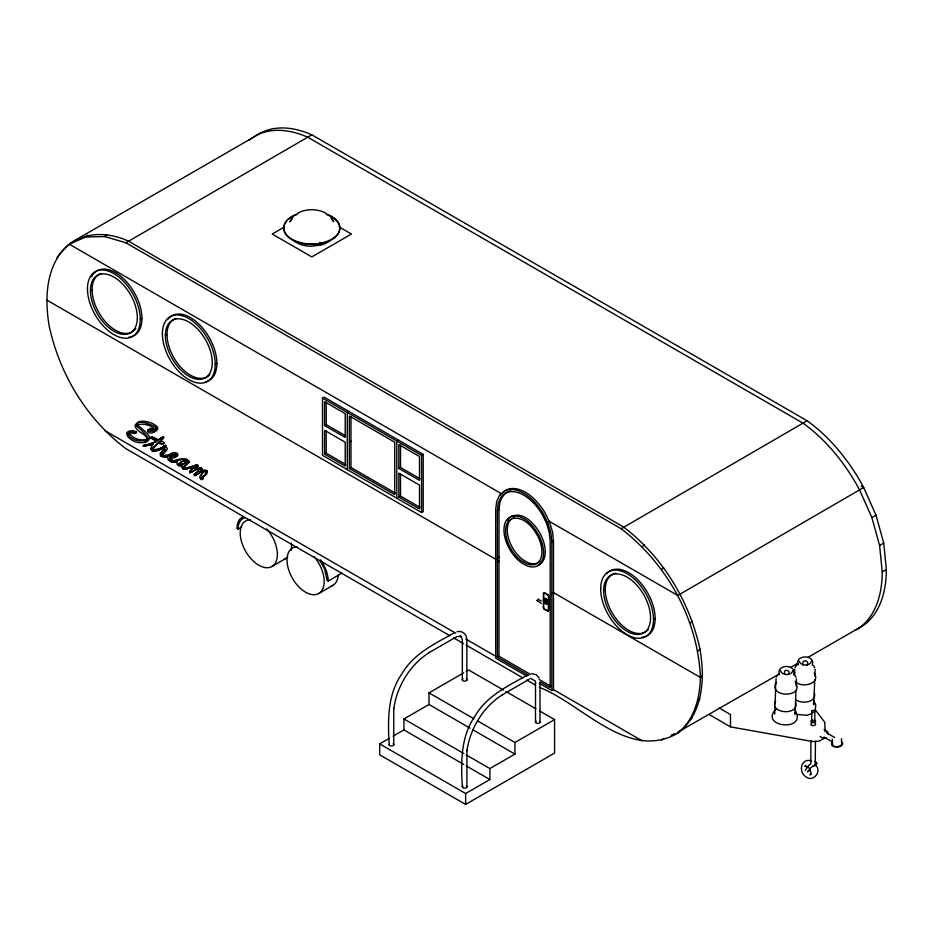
<?xml version="1.0" encoding="UTF-8"?>
<svg xmlns="http://www.w3.org/2000/svg" width="933" height="933" viewBox="0 0 933 933"><rect width="100%" height="100%" fill="white"/><g stroke="black" fill="none" stroke-linecap="round" stroke-linejoin="round"><path stroke-width="1.4" d="M823.886 738.423L819.314 741.059L812.935 741.572L730.481 726.877L730.516 714.561L719.273 708.03M810.87 740.359L810.87 763.882L809.168 764.862L805.249 770.366M811.733 721.396L811.757 711.331M814.812 721.197L814.836 711.133M824.982 731.565L824.842 722.399L815.314 709.873M815.244 764.314L815.454 741.327M774.693 714.118L774.996 706.293M775.078 704.17L775.72 687.493M775.79 685.708L776.058 678.664M784.595 673.673C783.102 667.305 792.187 671.352 788.047 674.279M793.586 674.792C797.412 663.946 775.801 663.573 779.312 674.664L779.498 673.556M794.531 674.746L794.753 669.113M795.989 690.443L795.068 714.293L794.648 712.695M796.164 685.883L796.444 678.839M803.243 665.276C800.199 659.304 810.392 659.433 807.022 665.299M812.27 665.241C816.107 654.395 794.496 654.021 797.995 665.112L798.193 664.004M814.731 679.504L813.763 704.742L813.343 703.144M814.859 676.332L815.127 669.288M242.662 516.859L239.513 519.413L237.542 523.355L236.865 528.335L238.02 529.081C237.868 524.276 240.201 518.701 245.321 517.547M827.991 734.049L827.664 731.764L824.049 729.524M815.232 764.477L814.661 765.631L812.795 765.876M449.776 635.676L125.897 448.68C86.629 418.894 59.689 374.355 49.274 326.363C44.154 297.149 45.834 261.788 71.491 242.323L255.257 136.23A126.958 73.299 60 0 1 311.82 134.819L807.103 420.76A126.958 73.299 60 0 1 863.678 487.493L876.017 515.214L883.726 543.076L886.35 569.457A126.958 73.299 60 0 1 857.847 628.76M539.262 687.329C582.064 703.599 627.909 761.655 677.743 733.21C694.467 719.693 699.82 698.047 700.415 677.44C697.977 619.36 666.967 563.975 621.18 528.743L125.897 242.79L104.823 236.55L85.591 237.029L69.322 244.213L501.767 493.884L500.123 494.84M677.743 733.21C703.389 713.745 705.08 678.396 699.96 649.181C689.545 601.19 662.605 556.651 623.337 526.865L128.054 240.912C101.65 229.215 73.905 232.935 56.983 257.671M528.801 675.375L497.359 657.217L497.359 510.561L498.269 503.074L500.904 497.242L505.103 493.347A37.332 21.552 60 0 1 542.435 514.899L546.633 523.635L549.269 532.51L550.19 541.058L550.19 687.726L540.125 681.906M530.457 674.419L499.003 656.272L499.003 509.605L499.925 502.117L502.56 496.286L506.747 492.391A37.332 21.552 60 0 1 510.759 490.91M393.749 708.614C397.096 686.058 410.077 664.483 429.577 652.354M466.908 750.843C470.255 728.3 483.236 706.713 502.735 694.584M792.747 670.815C791.511 675.982 781.854 675.655 780.455 670.71M811.43 661.264C810.206 666.43 800.537 666.104 799.138 661.159M815.279 710.176L815.745 704.753L813.949 701.068M171.264 456.937L169.386 459.001L171.532 462.185L168.103 459.946L167.683 457.077L162.948 457.018L160.511 455.91L160.138 453.193L164.395 449.729L162.424 448.866C149.653 454.243 150.131 449.799 161.561 448.19M148.312 438.428C142.224 443.362 131.32 440.504 127.856 433.938L129.302 432.527L134.702 433.518L136.521 432.399L133.699 430.684L129.151 431.046A3.755 2.169 60 0 0 128.427 432.655M146.563 439.431C140.603 440.971 132.288 438.708 129.512 432.982L129.664 432.282M148.872 429.612L150.528 428.305L153.28 428.888L148.72 430.101C147.88 431.804 153.269 431.233 154.458 430.661L155.17 429.681C151.251 424.585 142.178 423.104 136.288 424.97L136.031 425.74C143.915 432.119 158.004 444.411 137.419 442.464A30.696 17.727 60 0 1 131.891 440.096L128.054 437.006L126.865 434.486A3.755 2.169 60 0 1 127.494 432.002L132.043 431.641L134.702 433.518M161.491 453.426L162.669 451.106L164.861 449.578M186.647 462.033C182.471 466.733 172.792 466.08 183.02 460.949M184.396 463.409L180.466 464.342L180.792 462.395M187.206 461.403L186.938 459.946M144.37 442.055C157.63 438.743 141.419 429.157 137.676 424.795L137.932 424.014M156.487 441.636C149.91 443.513 132.661 448.925 152.802 444.458L150.481 448.843L152.441 451.222L151.729 449.006L158.493 442.429C161.187 446.231 167.835 442.627 160.826 441.076L159.181 442.02L162.715 444.271M154.26 450.103L153.385 448.062L158.353 443.023M143.285 445.741L145.012 444.575M198.088 465.999L194.624 469.439L198.088 465.999L196.595 464.774C189.294 467.095 172.138 472.331 194.227 467.118L189.947 470.943L189.935 472.821L196.618 469.206M160.873 437.939L161.98 438.125L161.922 439.221L159.181 442.02M143.367 445.519L150.05 444.586L156.324 441.414L150.26 437.659L157.094 440.819L163.275 436.796L163.567 438.265L160.826 441.076M841.333 741.28C847.409 748.511 827.174 749.374 832.621 741.653M185.585 468.179C183.556 471.002 180.139 467.176 182.635 465.182C179.987 467.678 175.427 465.194 177.305 461.73C160.546 465.007 187.405 453.963 188.058 461.229L186.402 462.173C183.976 455.572 176.022 463.304 171.299 461.648M175.346 457.03L177.888 455.747C178.273 450.126 169.13 453.03 167.882 456.517C151.601 456.738 171.007 452.89 163.776 447.758L165.817 445.916L165.456 445.321L157.875 450.021L152.277 450.662M163.776 447.758L165.817 445.916M165.421 446.802C171.345 449.764 161.094 452.937 163.392 455.059C158.482 458.138 166.82 453.24 169.526 455.572L170.669 454.114M161.502 456.26L163.263 455.094M161.351 447.49L165.456 445.321M201.411 475.608L201.843 474.839M188.058 461.229L189.457 461.847L182.88 467.795L183.929 469.136M189.457 461.847L182.88 467.795M776.338 677.078L777.725 674.909M795.033 667.527L796.409 665.369M776.174 682.35C767.369 697.919 804.981 698.106 795.487 682.513M775.685 700.893C768.547 713.593 799.126 716.182 795.721 702.642M793.82 674.407L794.858 672.798M194.624 469.439L199.464 468.529L200.653 470.36L199.779 472.028C206.916 466.675 211.126 473.311 202.344 477.078L203.476 478.524L201.586 479.62L199.697 477.894L200.198 475.783L203.965 471.76L199.767 472.833L195.149 475.69L194.052 474.675C196.945 472.763 202.309 466.663 194.962 470.162M169.806 457.263C170.238 455.561 175.124 452.517 174.972 455.607L169.806 457.263L173.561 454.079M136.953 423.419C141.035 416.783 167.66 426.976 153.595 432.061M807.616 772.116L810.847 767.556L815.815 764.687M815.477 765.631L817.04 763.427L815.337 761.293L814.789 761.608M293.067 216.794L289.895 221.797L292.157 218.649M201.435 471.072L202.298 469.404L201.108 467.573L196.28 468.494M201.586 479.62L200.7 478.023C207.079 475.538 207.744 468.273 199.779 472.028M146.668 439.385L147.251 438.288C144.557 433.005 136.183 432.014 135.063 425.67C137.699 418.695 148.23 423.804 153.082 425.716C162.937 429.915 146.936 437.402 147.636 429.751L150.271 429.145L151.636 429.845M185.002 462.978L185.282 460.902L181.364 461.905M171.042 458.045L172.803 461.159M841.438 744.907L838.977 746.423L835.397 746.587M193.271 468.366L189.399 471.946M501.114 494.49L505.569 490.35A39.687 22.917 60 0 1 545.269 513.267L549.724 522.562L552.534 531.997L553.491 540.93L553.491 689.627L642.254 740.872M85.591 237.029L87.749 235.151M104.823 236.55L106.98 234.661M125.897 242.79L311.82 134.819M621.18 528.743L807.103 420.76M642.254 546.831L644.411 544.942M661.485 569.515L663.643 567.637M690.093 623.197L692.251 621.32M697.802 651.059L699.96 649.181M702.584 675.55L700.415 677.44L553.491 592.607L551.835 593.563M697.802 700.788L699.96 698.899M661.485 740.394L663.643 738.516M690.093 719.751L692.251 717.862M776.034 708.928C758.436 727.46 807.523 732.113 795.266 710.619M157.094 440.819L161.036 438.02M198.216 471.247L194.052 474.675M148.265 430.463L150.376 429.145M826.02 737.56L823.839 738.539L820.084 736.545M194.437 470.419L192.256 471.935L191.183 471.492M162.68 455.339L163.613 455.491M514.025 517.547L509.103 520.579A25.657 14.811 60 0 0 521.85 561.106L526.585 563.707A25.657 14.811 60 0 0 537.886 536.37C532.953 527.238 523.984 516.217 512.369 518.491M203.476 478.524L201.983 477.953M90.431 290.595A33.156 19.15 60 0 1 125.593 287.457A33.156 19.15 60 0 1 125.593 334.352A33.156 19.15 60 0 1 90.431 290.595L92.075 289.65M284.565 226.894L272.191 234.043L311.809 256.913L351.438 234.043L339.052 226.894M140.288 319.389L141.944 318.433M165.363 335.542A33.156 19.15 60 0 1 200.537 332.405A33.156 19.15 60 0 1 200.537 379.299A33.156 19.15 60 0 1 165.363 335.542L167.007 334.597M215.22 364.337L216.876 363.38M136.031 425.74L137.676 424.795M136.195 426.381L137.839 425.425M127.856 433.938L129.512 432.982M128.101 434.941L129.757 433.985M134.714 432.912L136.358 431.956M134.877 433.355L136.521 432.399M148.534 430.743L150.19 429.798L154.003 430.218M151.554 429.635L153.21 428.679M156.044 428.69L157.689 427.746M150.061 437.764L151.904 436.714L158.738 439.863M150.178 438.055L151.904 436.714M143.472 446.102L153.269 443.91M161.619 437.74L163.275 436.796M161.98 438.125L163.637 437.169M162.097 438.72L163.753 437.775M151.519 449.636L153.175 448.68M151.659 450.068L153.304 449.111M162.529 443.91L164.173 442.953M152.476 450.744L154.132 449.788M163.8 446.266L165.736 445.577M160.908 455.187L162.564 454.231M160.989 455.491L162.634 454.534M161.957 456.447L163.555 455.234M174.751 454.441L176.664 453.753M169.538 459.876L171.182 458.919M169.969 460.587L171.625 459.631M171.206 461.858L173.153 460.774M171.649 462.045L173.305 461.089M178.401 464.552L180.046 463.608M178.506 464.996L180.151 464.039M178.809 465.299L180.466 464.342M186.402 462.173L188.921 461.042M187.276 461.987L189.317 461.392M183.008 468.168L184.664 467.211L185.457 467.876L183.801 468.821M183.568 468.739L187.183 468.728L197.19 464.809M195.545 465.765L196.222 466.325L197.866 465.369M189.935 472.821L191.592 471.865M199.464 468.529L201.108 467.573M322.503 398.134L324.159 397.178L423.209 454.371L423.209 511.564L421.564 512.52L322.503 455.327L322.503 398.134L421.564 455.327L423.209 454.371M200.28 469.322L201.925 468.366M194.67 475.702L201.411 471.888M205.692 472.005L207.348 471.048M200.7 478.023L202.344 477.078M200.84 478.466L202.484 477.521M201.68 479.165L203.336 478.209M324.567 425.541L345.21 437.46L345.21 413.622L324.567 401.715L324.567 425.541L326.223 424.585L345.642 435.804M348.919 411.476L347.274 412.433L347.274 469.626M324.567 454.138L345.21 466.045L345.21 442.219L324.567 430.311L324.567 454.138L326.223 453.181L345.642 464.401M349.339 442.219L350.983 441.262M238.02 529.081L241.752 526.923M349.339 468.436L394.741 494.642L394.741 442.219L349.339 416.013L349.339 468.436L350.983 467.48L395.125 492.962M398.449 440.073L396.805 441.029L396.805 498.222M398.858 468.436L419.5 480.343L419.5 456.517L398.858 444.598L398.858 468.436L400.514 467.48L419.932 478.687M271.935 566.494L286.081 558.331M398.858 497.032L419.5 508.94L419.5 485.113L398.858 473.194L398.858 497.032L400.514 496.076L419.932 507.284M319.821 560.488L324.626 569.083L327.121 580.443L328.276 581.037L341.968 573.13M318.736 593.516L332.883 585.353M501.429 496.753L503.085 495.796M497.359 510.561L499.003 509.605M547.414 522.142L549.071 521.185L677.743 595.476L863.678 487.493L861.147 486.046M497.359 558.074L499.003 557.129M497.359 562.109L499.003 561.153M553.491 689.627L551.835 690.583L551.835 541.886L553.491 540.93M454.231 632.912C434.953 643.572 413.471 653.753 401.983 673.673C387.335 694.444 387.72 720.661 389.236 744.942M428.993 652.692L456.412 636.854M543.461 593.4L543.659 593.283A1.166 0.676 60 0 1 544.487 592.805L547.788 594.706A1.166 0.676 60 0 1 548.616 596.14L548.616 610.439A1.166 0.676 60 0 1 547.788 610.917L544.277 609.121A1.166 0.676 60 0 1 543.461 607.698L543.461 593.4A1.166 0.676 60 0 1 544.277 592.921L544.487 592.805M544.277 592.921L547.788 594.706M547.578 611.033A1.166 0.676 60 0 0 548.406 610.555L548.616 596.14M543.461 607.698L543.659 603.289M544.277 609.121L547.788 610.917M603.639 590.659A33.156 19.15 60 0 1 638.813 587.522A33.156 19.15 60 0 1 638.813 634.417A33.156 19.15 60 0 1 603.639 590.659L605.295 589.703M470.115 728.207L429.005 704.473L429.005 692.857L463.678 672.833M466.15 671.41L468.623 669.976L503.505 690.117M497.359 657.217L499.003 656.272M463.724 764.43L403.931 729.909L403.931 718.946L429.005 704.473M539.636 710.969L554.575 719.6L554.575 753.083L465.637 804.433L379.684 754.809L379.684 743.904L389.376 738.306M393.015 736.207L403.931 729.909M527.39 675.142C508.112 685.813 486.629 695.983 475.142 715.903C460.482 736.685 460.867 762.902 462.395 787.172M502.152 694.922L529.571 679.096M653.497 619.454L655.153 618.497M854.931 630.51A126.958 73.299 60 0 0 882.221 571.836L879.597 545.467L871.889 517.605L876.017 515.214M477.591 720.906L514.958 742.481L554.575 719.6M466.208 754.914L489.883 768.57L514.958 754.097L514.958 742.481M879.597 545.467L883.726 543.076M379.684 743.904L465.637 793.528L489.883 779.533L489.883 768.57M882.221 571.836L886.35 569.457M779.148 674.034L677.405 732.428M790.449 667.503L797.995 663.153M808.036 657.345L859.55 627.617M806.147 765.515L804.712 766.343L808.13 767.054M808.025 771.229L810.241 769.958M811.453 774.157L810.019 774.985L810.952 772.536L809.004 767.929M162.925 448.446L157.829 450.441M812.27 713.442L806.905 715.296L797.622 714.491M176.209 455.117L171.462 456.307M297.849 213.062C306.432 208.607 317.185 208.607 325.769 213.062M671.154 735.192L674.897 733.536M194.6 466.652L186.25 468.681M456.902 636.668L460.809 636.271L459.841 636.084L461.31 636.924L462.278 639.77M170.926 453.963C172.932 452.715 177.153 453.788 176.232 456.704L173.69 457.986L169.619 457.893M457.042 631.723C461.625 630.276 466.5 633.915 466.768 638.65M175.334 461.613L176.978 461.345M182.297 465.031L179.358 464.494M151.636 428.982L153.28 428.888M531.565 673.708L536.125 674.606L539.181 678.104M811.348 760.885C801.109 757.549 797.867 772.116 806.054 776.886C812.795 782.624 822.265 771.719 815.804 765.317M154.085 450.266L152.487 449.1M796.42 700.1C802.228 704.042 816.818 702.491 814.404 693.091M833.449 745.84L834.335 746.283M152.196 437.379L155.659 439.233M46.65 299.983L496.088 559.473M539.262 679.504L550.575 686.047M104.823 430.591L455.701 633.169M465.8 639L496.088 656.494M526.888 676.18L495.703 658.173L495.703 509.476L496.659 501.639L499.458 495.446L503.925 491.306A39.687 22.917 60 0 1 543.612 514.223L548.079 523.506L550.878 532.941L551.835 541.886M530.632 678.338L535.624 681.218M539.367 683.376L551.835 690.583M453.566 637.857L463.643 643.677M466.162 645.135L522.877 677.871M526.655 680.052L535.472 685.149M506.001 691.551L535.892 708.812M429.005 692.857L473.847 718.748M472.599 729.641L514.958 754.097M403.931 718.946L463.724 753.467M466.208 765.865L489.883 779.533M709.243 714.538L730.481 726.877M826.44 732.708L834.638 737.502M823.991 737.047L832.189 741.84M541.28 603.418L536.79 600.234L537.781 601.097M541.245 601.132L537.933 598.939M795.091 681.312C801.249 688.612 821.367 684.029 814.182 672.961M330.562 216.794L332.719 219.815M331.46 218.649L333.722 221.797M320.532 559.917C324.871 566.109 328.113 573.375 328.276 581.037M813.436 665.509L814.707 667.701M794.741 675.06L796.024 677.253M832.446 743.951L832.819 745.28M871.889 517.605L859.55 489.883A126.958 73.299 60 0 0 802.975 423.139L307.703 137.198A126.958 73.299 60 0 0 248.959 140.277M333.466 221.366L333.023 220.328M196.222 466.325L196.443 466.955M535.425 682L535.507 683.248M842.476 742.703L842.546 744.254M841.496 738.679L841.694 743.554M832.248 739.088L832.469 744.639M831.595 743.169L831.665 744.732M543.659 593.283L543.659 600.432M540.009 682.431L540.009 722.399M535.507 682.524L535.507 722.399M466.862 640.201L466.862 680.157M466.908 750.225L466.908 787.172M465.637 793.528L465.637 804.433M462.348 640.283L462.348 680.157M421.564 455.327L421.564 512.52M400.514 445.053L400.514 467.48M400.514 473.649L400.514 496.076M393.749 707.984L393.749 744.942M350.983 416.515L350.983 467.48M326.223 402.158L326.223 424.585M326.223 430.754L326.223 453.181M319.926 242.417L319.926 245.274M507.435 520.439A28.013 16.176 60 0 1 509.406 517.71C522.002 509.045 535.53 524.404 540.837 534.947A28.013 16.176 60 0 1 537.863 565.41M540.09 561.234A25.657 14.811 60 0 1 528.23 562.751L523.495 560.15A25.657 14.811 60 0 1 510.759 519.623M540.009 721.699A2.333 1.353 0 0 1 537.151 723.343A2.333 1.353 0 0 1 536.113 721.092M466.255 678.851A2.333 1.353 0 0 1 466.255 680.763A2.333 1.353 0 0 1 462.955 680.763A2.333 1.353 0 0 1 462.955 678.851M466.302 785.878A2.333 1.353 0 0 1 466.302 787.779A2.333 1.353 0 0 1 463.001 787.779A2.333 1.353 0 0 1 463.001 785.878M393.143 743.636A2.333 1.353 0 0 1 392.105 745.899A2.333 1.353 0 0 1 389.236 744.242M544.487 609.004A1.166 0.676 60 0 1 543.659 607.581M547.578 594.822A1.166 0.676 60 0 1 548.406 596.257M543.717 601.482A2.986 1.726 60 0 1 545.175 598.706A2.986 1.726 60 0 1 547.624 602.951A2.986 1.726 60 0 1 544.487 602.823M543.974 600.502A2.986 1.726 60 0 1 545.828 598.52A2.986 1.726 60 0 1 548.114 602.485A2.986 1.726 60 0 1 545.467 603.091M544.242 601.319A1.306 0.758 60 0 1 545.129 600.49A1.26 0.723 60 0 1 546.015 602.205A1.26 0.723 60 0 1 544.79 602.298M544.674 602.217A1.306 0.758 60 0 0 546.027 602.356A1.306 0.758 60 0 0 545.129 600.49A1.26 0.723 60 0 0 544.312 601.458M544.709 601.225A1.26 0.723 60 0 1 545.362 600.222A1.26 0.723 60 0 1 546.423 601.808A1.26 0.723 60 0 1 545.408 602.263M325.815 213.797A28.013 16.176 0 0 1 333.268 238.207A28.013 16.176 0 0 1 290.35 238.207A28.013 16.176 0 0 1 297.802 213.797M327.063 214.753A28.013 16.176 0 0 1 336.778 235.664A28.013 16.176 0 0 1 301.767 243.42A28.013 16.176 0 0 1 284.752 224.13M285.276 223.127A28.013 16.176 0 0 1 286.688 221.156M288.507 219.337A28.013 16.176 0 0 1 296.554 214.753M329.932 240.469A21.272 12.281 0 0 1 321.943 244.831L311.237 246.312A21.272 12.281 0 0 1 293.114 239.886M314.363 556.919A26.264 15.161 60 0 1 319.832 592.77A26.264 15.161 60 0 1 290.991 575.579A26.264 15.161 60 0 1 297.394 546.796M338.282 574.705A26.264 15.161 60 0 1 331.052 586.146M266.733 528.953A26.264 15.161 60 0 1 273.416 565.433A26.264 15.161 60 0 1 244.376 548.942A26.264 15.161 60 0 1 250.58 519.774M291.318 543.041A26.264 15.161 60 0 1 291.166 550.283M287.679 557.153A26.264 15.161 60 0 1 284.25 559.124M815.162 723.425A2.367 1.376 0.2 0 1 814.836 725.268A2.367 1.376 0.2 0 1 811.628 725.233A2.367 1.376 0.2 0 1 811.407 723.39M814.206 720.043A2.367 1.376 0.2 0 1 815.127 722.154A2.367 1.376 0.2 0 1 811.36 722.119A2.367 1.376 0.2 0 1 812.398 720.019M813.879 720.474A1.551 0.898 0.2 0 1 814.637 721.722A1.551 0.898 0.2 0 1 812.421 722.049A1.551 0.898 0.2 0 1 812.06 720.742M606.765 573.62A37.355 21.564 60 0 1 648.015 593.516A37.355 21.564 60 0 1 641.951 637.286M648.237 629.542A33.156 19.15 60 0 1 612.153 612.818A33.156 19.15 60 0 1 615.722 573.212M167.578 319.669A37.355 21.564 60 0 1 208.514 336.3A37.355 21.564 60 0 1 205.132 381.97M209.96 374.425A33.156 19.15 60 0 1 174.436 358.645A33.156 19.15 60 0 1 176.185 318.41M91.399 276.844A37.355 21.564 60 0 1 133.197 290.723A37.355 21.564 60 0 1 128.731 337.221M135.833 328.439A33.156 19.15 60 0 1 100.064 314.608A33.156 19.15 60 0 1 101.254 273.462M511.319 516.392L507.762 518.666A28.013 16.176 60 0 0 521.675 562.914L526.842 565.748A28.013 16.176 60 0 0 539.181 535.904C533.804 525.944 524.008 513.908 511.319 516.392M461.31 636.924L460.657 636.189L461.252 636.877M812.34 711.926A1.551 0.898 0.2 0 0 814.836 711.366A1.551 0.898 0.2 0 0 812.725 710.398A1.551 0.898 0.2 0 0 812.34 711.926M600.677 588.945A37.355 21.564 60 0 0 640.295 638.242A37.355 21.564 60 0 0 640.295 585.411A37.355 21.564 60 0 0 600.677 588.945M162.389 333.827A37.355 21.564 60 0 0 202.018 383.125A37.355 21.564 60 0 0 202.018 330.294A37.355 21.564 60 0 0 162.389 333.827M87.457 288.88A37.355 21.564 60 0 0 127.086 338.178A37.355 21.564 60 0 0 127.086 285.346A37.355 21.564 60 0 0 87.457 288.88"/></g></svg>
